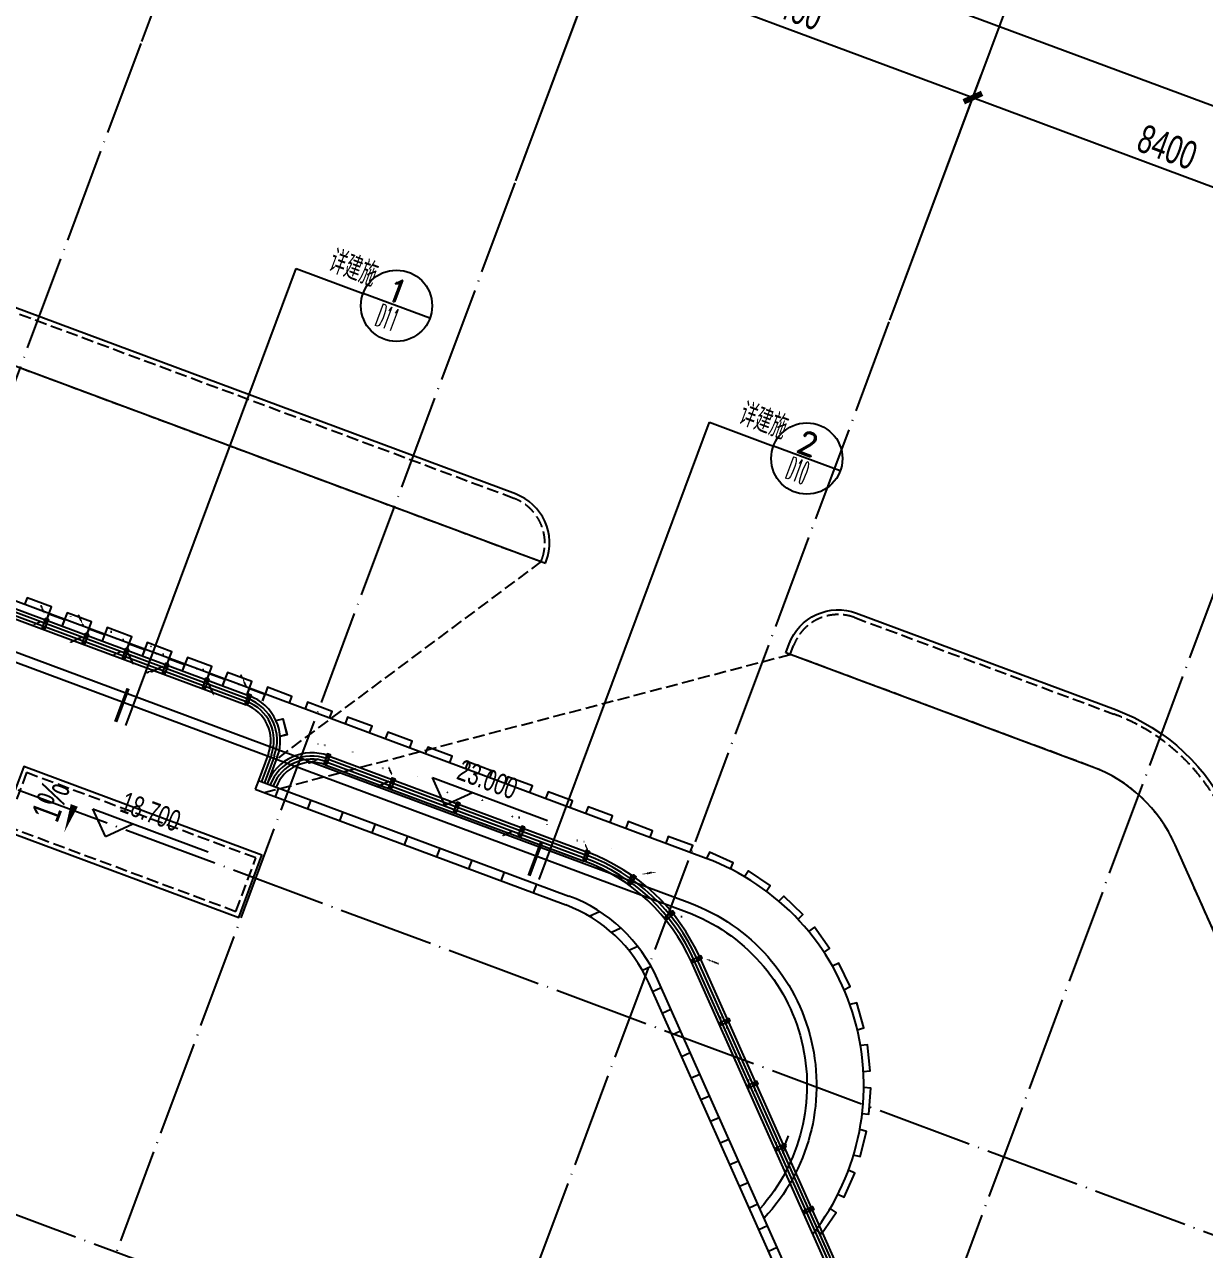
# Model space of a CAD drawing. Header units: millimetres. Extents: x 600121811 to 600690586, y 3472921280 to 3473279938.
# Drawn here: x 600557999 to 600582831, y 3473078158 to 3473103954 of the extents above; entities that cross this region are included whole.
import ezdxf
from ezdxf.enums import TextEntityAlignment as Align

# ---------------------------------------------------------------- set-up
doc = ezdxf.new("R2010")
doc.units = ezdxf.units.MM
doc.header["$LTSCALE"] = 1000
for name, pattern in [('AX-MALL-GIRD-200$0$DOTE', [2.42, 2, -0.2, 0.02, -0.2]), ('AX-MALL-WALL-GJ$0$CENTER', [2, 1.25, -0.25, 0.25, -0.25]), ('AX-MALL-WALL-GJ$0$DASH', [0.35, 0.25, -0.1]), ('AX-MALL-WALL-GJ$0$HIDDEN', [0.375, 0.25, -0.125]), ('AX-MALL-WALL-GJ$0$HIDDEN2', [4.7625, 3.175, -1.5875])]:
    doc.linetypes.add(name, pattern=pattern)
doc.layers.get('0').update_dxf_attribs({"linetype": 'CONTINUOUS'})
for name, color, linetype in [('AX-MALL-DIM-PGJ$0$A-Anno-Dims', 3, 'CONTINUOUS'), ('AX-MALL-DIM-PGJ$0$A-Anno-Note', 241, 'CONTINUOUS'), ('AX-MALL-DIM-PGJ$0$DIM_IDEN', 3, 'CONTINUOUS'), ('AX-MALL-GIRD-200$0$A-Grid', 222, 'AX-MALL-GIRD-200$0$DOTE'), ('AX-MALL-GIRD-200$0$A-Grid-Iden', 11, 'CONTINUOUS'), ('AX-MALL-GJ-200$0$A-Anno-Note', 241, 'CONTINUOUS'), ('AX-MALL-WALL-GJ$0$A-Anno-Levl', 201, 'CONTINUOUS'), ('AX-MALL-WALL-GJ$0$A-Anno-Note', 241, 'CONTINUOUS'), ('AX-MALL-WALL-GJ$0$A-Curt', 151, 'CONTINUOUS'), ('AX-MALL-WALL-GJ$0$A-Detl-Patt', 8, 'CONTINUOUS'), ('AX-MALL-WALL-GJ$0$A-Detl-Thin', 131, 'CONTINUOUS'), ('AX-MALL-WALL-GJ$0$A-SEE', 254, 'CONTINUOUS'), ('AX-MALL-WALL-GJ$0$A-Wall', 2, 'CONTINUOUS'), ('AX-MALL-WALL-GJ$0$A-Wall-Patt', 13, 'CONTINUOUS'), ('AX-MALL-WALL-GJ$0$AE-METL-01', 43, 'CONTINUOUS'), ('AX-MALL-WALL-GJ$0$AP', 3, 'CONTINUOUS'), ('AX-MALL-WALL-GJ$0$FIX', 2, 'CONTINUOUS'), ('AX-MALL-WALL-GJ$0$GASKET', 2, 'CONTINUOUS'), ('AX-MALL-WALL-GJ$0$TEXT', 2, 'CONTINUOUS')]:
    doc.layers.add(name, color=color, linetype=linetype)
doc.styles.add('AX-MALL-DIM-PGJ$0$_TCH_DIM', font='zy_en.shx', dxfattribs={"width": 0.7, "bigfont": 'zy_cn.shx'})
doc.styles.add('AX-MALL-DIM-PGJ$0$_TCH_LABEL', font='ROMAND.shx', dxfattribs={"width": 0.7, "height": 5, "bigfont": 'zy_cn.shx'})
doc.styles.add('AX-MALL-GIRD-200$0$_TCH_DIM_T3', font='zy_en.shx', dxfattribs={"width": 0.7, "bigfont": 'zy_cn.shx'})
doc.styles.add('AX-MALL-WALL-GJ$0$_TCH_DIM', font='zy_en.shx', dxfattribs={"width": 0.7, "bigfont": 'zy_cn.shx'})
doc.dimstyles.new('AX-MALL-GIRD-200$0$_TCH_ARCH&&200', dxfattribs={"dimtxt": 595, "dimasz": 300, "dimexe": 500, "dimexo": 500, "dimgap": 152.5, "dimtad": 1, "dimdec": 0, "dimzin": 0, "dimdsep": 46, "dimtxsty": 'AX-MALL-GIRD-200$0$_TCH_DIM_T3', "dimblk": 'AX-MALL-GIRD-200$0$_ArchTick', "dimcen": 0.09, "dimclrt": 7, "dimazin": 2, "dimtfac": 1, "dimtdec": 0, "dimtix": 1, "dimtmove": 2, "dimatfit": 3, "dimfxl": 500, "dimtolj": 1, "dimtzin": 0, "dimarcsym": 0})
pattern_1 = [(45, (0, 359), (-353.55353, 353.55353), [])]

# ---------------------------------------------------------------- blocks, each defined once
blk = doc.blocks.new('AX-MALL-GIRD-200$0$_ArchTick')
at = {"color": 0, "linetype": 'ByBlock', "const_width": 0.4}
blk.add_lwpolyline([(-0.5, -0.5), (0.5, 0.5)], dxfattribs=at)
blk = doc.blocks.new('*D117')
at = {"layer": 'AX-MALL-GIRD-200$0$A-Grid-Iden', "color": 0, "lineweight": -2, "transparency": 16777216}
for p, q in [((600267990, 3473213085), (600270294, 3473219270)), ((600270119, 3473218801), (600595289, 3473097666)), ((600593160, 3473091950), (600595464, 3473098134))]:
    blk.add_line(p, q, dxfattribs=at)
at = {"layer": 'AX-MALL-GIRD-200$0$A-Grid-Iden', "color": 0, "lineweight": -2, "transparency": 16777216, "xscale": 300, "yscale": 300, "zscale": 300}
for p, rotation in [((600270119, 3473218801), 159.568161308997), ((600595289, 3473097666), 339.568161308997)]:
    blk.add_blockref('AX-MALL-GIRD-200$0$_ArchTick', p, dxfattribs=dict(at, rotation=rotation))
at = {"layer": 'AX-MALL-GIRD-200$0$A-Grid-Iden', "color": 7, "transparency": 16777216, "insert": (600432861, 3473158655), "char_height": 595, "attachment_point": 5, "rotation": 339.5682, "style": 'AX-MALL-GIRD-200$0$_TCH_DIM_T3'}
blk.add_mtext('\\A1;347000', dxfattribs=at)
blk = doc.blocks.new('*D156')
at = {"layer": 'AX-MALL-GIRD-200$0$A-Grid-Iden', "color": 0, "lineweight": -2, "transparency": 16777216}
for p, q in [((600560643, 3473104063), (600562388, 3473108749)), ((600562213, 3473108280), (600570085, 3473105348)), ((600568514, 3473101131), (600570260, 3473105816))]:
    blk.add_line(p, q, dxfattribs=at)
at = {"layer": 'AX-MALL-GIRD-200$0$A-Grid-Iden', "color": 0, "lineweight": -2, "transparency": 16777216, "xscale": 300, "yscale": 300, "zscale": 300}
for p, rotation in [((600562213, 3473108280), 159.5681613075824), ((600570085, 3473105348), 339.5681613075824)]:
    blk.add_blockref('AX-MALL-GIRD-200$0$_ArchTick', p, dxfattribs=dict(at, rotation=rotation))
at = {"layer": 'AX-MALL-GIRD-200$0$A-Grid-Iden', "color": 7, "transparency": 16777216, "insert": (600566306, 3473107236), "char_height": 595, "attachment_point": 5, "rotation": 339.5682, "style": 'AX-MALL-GIRD-200$0$_TCH_DIM_T3'}
blk.add_mtext('\\A1;8400', dxfattribs=at)
blk = doc.blocks.new('*D157')
at = {"layer": 'AX-MALL-GIRD-200$0$A-Grid-Iden', "color": 0, "lineweight": -2, "transparency": 16777216}
for p, q in [((600568514, 3473101131), (600570260, 3473105816)), ((600570085, 3473105348), (600577957, 3473102415)), ((600576386, 3473098198), (600578131, 3473102884))]:
    blk.add_line(p, q, dxfattribs=at)
at = {"layer": 'AX-MALL-GIRD-200$0$A-Grid-Iden', "color": 0, "lineweight": -2, "transparency": 16777216, "xscale": 300, "yscale": 300, "zscale": 300}
for p, rotation in [((600570085, 3473105348), 159.5681613100625), ((600577957, 3473102415), 339.5681613100625)]:
    blk.add_blockref('AX-MALL-GIRD-200$0$_ArchTick', p, dxfattribs=dict(at, rotation=rotation))
at = {"layer": 'AX-MALL-GIRD-200$0$A-Grid-Iden', "color": 7, "transparency": 16777216, "insert": (600574178, 3473104303), "char_height": 595, "attachment_point": 5, "rotation": 339.5682, "style": 'AX-MALL-GIRD-200$0$_TCH_DIM_T3'}
blk.add_mtext('\\A1;8400', dxfattribs=at)
blk = doc.blocks.new('*D158')
at = {"layer": 'AX-MALL-GIRD-200$0$A-Grid-Iden', "color": 0, "lineweight": -2, "transparency": 16777216}
for p, q in [((600576386, 3473098198), (600578131, 3473102884)), ((600577957, 3473102415), (600585828, 3473099483)), ((600584257, 3473095266), (600586003, 3473099952))]:
    blk.add_line(p, q, dxfattribs=at)
at = {"layer": 'AX-MALL-GIRD-200$0$A-Grid-Iden', "color": 0, "lineweight": -2, "transparency": 16777216, "xscale": 300, "yscale": 300, "zscale": 300}
for p, rotation in [((600577957, 3473102415), 159.5681613094948), ((600585828, 3473099483), 339.5681613094948)]:
    blk.add_blockref('AX-MALL-GIRD-200$0$_ArchTick', p, dxfattribs=dict(at, rotation=rotation))
at = {"layer": 'AX-MALL-GIRD-200$0$A-Grid-Iden', "color": 7, "transparency": 16777216, "insert": (600582049, 3473101371), "char_height": 595, "attachment_point": 5, "rotation": 339.5682, "style": 'AX-MALL-GIRD-200$0$_TCH_DIM_T3'}
blk.add_mtext('\\A1;8400', dxfattribs=at)
blk = doc.blocks.new('AX-MALL-WALL-GJ$0$fregergcbvvvvvv')
at = {"layer": 'AX-MALL-WALL-GJ$0$AE-METL-01'}
for points in [[(0, -150), (0, 0), (350, 0), (350, -150)], [(3, -150), (3, -3), (347, -3), (347, -150)]]:
    blk.add_lwpolyline(points, dxfattribs=at)
blk = doc.blocks.new('AX-MALL-WALL-GJ$0$fgegrhrthr')
at = {"layer": 'AX-MALL-WALL-GJ$0$A-Wall-Patt'}
h = blk.add_hatch(dxfattribs=at)
h.set_pattern_fill('普通砖', color=256, scale=200, style=0)
h.set_pattern_definition(pattern_1)
h.paths.add_polyline_path([(420857, 133661), (421157, 133661), (421157, 133861), (420857, 133861)])
h = blk.add_hatch(dxfattribs=at)
h.set_pattern_fill('普通砖', color=256, scale=200, style=0)
h.set_pattern_definition(pattern_1)
h.paths.add_polyline_path([(421157, 133861), (421157, 133661), (427832, 133661), (427832, 133861)])
h = blk.add_hatch(dxfattribs=at)
h.set_pattern_fill('普通砖', color=256, scale=200, style=0)
h.set_pattern_definition(pattern_1)
h.paths.add_polyline_path([(430044, 132733), (430186, 132873, 0.201291), (427832, 133861), (427832, 133661, -0.201291)])
h = blk.add_hatch(dxfattribs=at)
h.set_pattern_fill('普通砖', color=256, scale=200, style=0)
h.set_pattern_definition(pattern_1)
h.paths.add_polyline_path([(447589, 114864), (447732, 115004), (430186, 132873), (430044, 132733)])
at = {"layer": 'AX-MALL-WALL-GJ$0$A-Curt'}
for p, q in [((358377, 135461), (420057, 135462)), ((358377, 135394), (420057, 135395)), ((358377, 135328), (420057, 135328)), ((358377, 135261), (420057, 135262)), ((422057, 134861), (427874, 134861)), ((422057, 134795), (427874, 134795)), ((422057, 134728), (427874, 134728)), ((422057, 134661), (427874, 134661)), ((420857, 134462), (420857, 133861)), ((420924, 134462), (420924, 133861)), ((420991, 134462), (420991, 133861)), ((421057, 134462), (421057, 133861)), ((448331, 115535), (430728, 133464)), ((448379, 115582), (430775, 133510)), ((448426, 115629), (430823, 133557)), ((448474, 115675), (430870, 133604))]:
    blk.add_line(p, q, dxfattribs=at)
for centre, radius, start, end in [((420057, 134462), 1000, 360, 90.0005), ((420057, 134462), 933, 360, 90.0005), ((420057, 134462), 867, 360, 90.0005), ((420057, 134462), 800, 360, 90.0005), ((422057, 133861), 1000, 90, 180), ((422057, 133861), 933, 90, 180), ((422057, 133861), 867, 90, 180), ((422057, 133861), 800, 90, 180), ((427874, 130661), 4200, 44.4758, 90), ((427874, 130661), 4133, 44.4758, 90), ((427874, 130661), 4067, 44.4758, 90), ((427874, 130661), 4000, 44.4758, 90)]:
    blk.add_arc(centre, radius, start, end, dxfattribs=at)
at = {"layer": 'AX-MALL-WALL-GJ$0$A-SEE'}
blk.add_line((430259, 135611), (358377, 135619), dxfattribs=at)
for points in [[(415502, 135614), (415502, 135764), (414952, 135764), (414952, 135614)], [(416402, 135614), (416402, 135764), (415852, 135764), (415852, 135614)], [(417302, 135614), (417302, 135764), (416752, 135764), (416752, 135614)], [(418202, 135614), (418202, 135764), (417652, 135764), (417652, 135614)], [(419102, 135614), (419102, 135764), (418552, 135764), (418552, 135614)], [(420002, 135614), (420002, 135764), (419452, 135764), (419452, 135614)], [(420902, 135614), (420902, 135764), (420352, 135764), (420352, 135614)], [(421802, 135614), (421802, 135764), (421252, 135764), (421252, 135614)], [(422702, 135614), (422702, 135764), (422152, 135764), (422152, 135614)], [(423602, 135614), (423602, 135764), (423052, 135764), (423052, 135614)], [(424502, 135614), (424502, 135764), (423952, 135764), (423952, 135614)], [(425402, 135614), (425402, 135764), (424852, 135764), (424852, 135614)], [(426302, 135614), (426302, 135764), (425752, 135764), (425752, 135614)], [(427202, 135614), (427202, 135764), (426652, 135764), (426652, 135614)], [(427202, 135614), (427202, 135764), (426652, 135764), (426652, 135614)], [(428102, 135614), (428102, 135764), (427552, 135764), (427552, 135614)], [(428102, 135614), (428102, 135764), (427552, 135764), (427552, 135614)], [(429002, 135614), (429002, 135764), (428452, 135764), (428452, 135614)], [(429002, 135614), (429002, 135764), (428452, 135764), (428452, 135614)], [(429902, 135614), (429902, 135764), (429352, 135764), (429352, 135614)], [(429902, 135614), (429902, 135764), (429352, 135764), (429352, 135614)], [(430818, 135574), (430828, 135724), (430279, 135760), (430269, 135610)], [(430818, 135574), (430828, 135724), (430279, 135760), (430269, 135610)], [(431689, 135400), (431724, 135546), (431190, 135677), (431154, 135531)], [(431689, 135400), (431724, 135546), (431190, 135677), (431154, 135531)], [(432516, 135078), (432576, 135215), (432073, 135437), (432012, 135299)], [(432516, 135078), (432576, 135215), (432073, 135437), (432012, 135299)], [(433275, 134617), (433358, 134741), (432901, 135047), (432817, 134922)], [(433275, 134617), (433358, 134741), (432901, 135047), (432817, 134922)], [(433942, 134031), (434045, 134139), (433648, 134519), (433544, 134411)], [(433942, 134031), (434045, 134139), (433648, 134519), (433544, 134411)], [(434497, 133338), (434618, 133426), (434293, 133870), (434171, 133781)], [(434497, 133338), (434618, 133426), (434293, 133870), (434171, 133781)], [(434923, 132559), (435058, 132625), (434814, 133119), (434680, 133052)], [(434923, 132559), (435058, 132625), (434814, 133119), (434680, 133052)], [(435208, 131718), (435352, 131760), (435198, 132288), (435054, 132246)], [(435208, 131718), (435352, 131760), (435198, 132288), (435054, 132246)], [(435342, 130840), (435491, 130857), (435431, 131403), (435282, 131387)], [(435342, 130840), (435491, 130857), (435431, 131403), (435282, 131387)], [(435322, 129953), (435472, 129943), (435508, 130492), (435358, 130501)], [(435322, 129953), (435472, 129943), (435508, 130492), (435358, 130501)], [(435148, 129082), (435294, 129046), (435425, 129581), (435279, 129616)], [(435148, 129082), (435294, 129046), (435425, 129581), (435279, 129616)]]:
    blk.add_lwpolyline(points, dxfattribs=at)
blk.add_arc((430259, 130511), 5100, 342.583, 90, dxfattribs=at)
at = {"layer": 'AX-MALL-WALL-GJ$0$A-Wall'}
for p, q in [((420857, 133861), (421157, 133861)), ((420857, 133861), (420857, 133661)), ((420857, 133661), (421157, 133661)), ((421157, 133861), (427832, 133861)), ((421157, 133661), (427832, 133661)), ((447732, 115004), (430186, 132873)), ((447589, 114864), (430044, 132733))]:
    blk.add_line(p, q, dxfattribs=at)
for radius in [3300, 3100]:
    blk.add_arc((427832, 130561), radius, 44.4758, 90, dxfattribs=at)
at = {"layer": 'AX-MALL-WALL-GJ$0$AE-METL-01'}
for p, rotation in [((415502, 135611), 359.9999999994209), ((416402, 135611), 359.9999999994209), ((417302, 135611), 359.9999999994209), ((418202, 135611), 359.9999999994209), ((419102, 135611), 359.9999999994209), ((420002, 135611), 359.9999999994209), ((420885, 135258), 305.3651369412117)]:
    blk.add_blockref('AX-MALL-WALL-GJ$0$fregergcbvvvvvv', p, dxfattribs=dict(at, rotation=rotation))
blk = doc.blocks.new('AX-MALL-WALL-GJ$0$尺寸分格点')
at = {"ltscale": 10}
h = blk.add_hatch(color=1, dxfattribs=at)
h.dxf.hatch_style = 1
edge = h.paths.add_edge_path()
edge.add_line((0, -1.5), (0, 0))
edge.add_line((0, 0), (-1.5, 0))
edge.add_arc((0, 0), 1.5, 180, 270)
edge = h.paths.add_edge_path()
edge.add_line((0, 1.5), (0, 0))
edge.add_line((0, 0), (1.5, 0))
edge.add_arc((0, 0), 1.5, 0, 90)
for p, q in [((-2.5, 0), (2.5, 0)), ((0, -2.5), (0, 2.5))]:
    blk.add_line(p, q)
blk.add_circle((0, 0), 1.5)
blk = doc.blocks.new('AX-MALL-WALL-GJ$0$定位点')
blk.add_blockref('AX-MALL-WALL-GJ$0$尺寸分格点', (0, 0))
blk = doc.blocks.new('AX-MALL-WALL-GJ$0$A$C3802349C')
at = {"layer": 'AX-MALL-WALL-GJ$0$GASKET'}
h = blk.add_hatch(dxfattribs=at)
h.set_pattern_fill('ANSI35', color=1, scale=0.375013, angle=-180, style=0)
h.set_pattern_definition([(225, (-14292809.6352, -9063882.4726), (0.84192712131, -0.84192712131), []), (225, (-14292810.4771, -9063882.4726), (0.84192712131, -0.84192712131), [1.48833094185, -0.29766618837, 0, -0.29766618837])])
edge = h.paths.add_edge_path()
edge.add_line((-4, 8), (-2, 8))
edge.add_line((-2, 8), (0, 0))
edge.add_line((0, 0), (-1, 0))
edge.add_arc((-173, -63), 184, 20.1575, 22.8407)
at = {"layer": 'AX-MALL-WALL-GJ$0$GASKET', "elevation": 0}
blk.add_lwpolyline([(-4, 8), (-2, 8), (0, 0), (-1, 0, 0.011708)], format="xyb", close=True, dxfattribs=at)
blk = doc.blocks.new('AX-MALL-WALL-GJ$0$A$C431B1AE9')
at = {"layer": 'AX-MALL-WALL-GJ$0$GASKET'}
h = blk.add_hatch(dxfattribs=at)
h.set_pattern_fill('ANSI37', color=1, scale=0.35, style=0)
h.set_pattern_definition([(45, (-14292809.63515, -9063882.47255), (-0.392886205297, 0.392886205297), []), (135, (-14292809.63515, -9063882.47255), (-0.392886205297, -0.392886205297), [])])
h.paths.add_polyline_path([(3, 0), (0, 0), (-2, 8), (-1, 8), (0, 7), (0, 7), (1, 8), (1, 8), (2, 7), (2, 7), (3, 8), (3, 8), (4, 7), (4, 7), (5, 8), (5, 8), (6, 7), (6, 7), (7, 8), (7, 8), (8, 7), (8, 7), (9, 8), (9, 8), (10, 7), (10, 7), (11, 8), (12, 8), (10, 0), (7, 0), (7, -1), (8, -1), (8, -2), (7, -3), (3, -3), (2, -2), (2, -1), (3, -1)])
edge = h.paths.add_edge_path(flags=16)
edge.add_ellipse((5, 4), major_axis=(-3, 0), ratio=0.583333, start_angle=0, end_angle=360, ccw=False)
h.paths.add_polyline_path([(4, 0), (4, -2), (6, -2), (6, 0)], flags=16)
for points in [[(7, 0), (10, 0), (12, 8), (11, 8), (10, 7), (10, 7), (9, 8), (9, 8), (8, 7), (8, 7), (7, 8), (7, 8), (6, 7), (6, 7), (5, 8), (5, 8), (4, 7), (4, 7), (3, 8), (3, 8), (2, 7), (2, 7), (1, 8), (1, 8), (0, 7), (0, 7), (-1, 8), (-2, 8), (0, 0), (3, 0), (3, 0), (3, -1), (2, -1), (2, -2), (3, -3), (7, -3), (8, -2), (8, -1), (7, -1)], [(6, 0), (6, -2), (4, -2), (4, 0)]]:
    blk.add_lwpolyline(points, close=True, dxfattribs=at)
at = {"layer": 'AX-MALL-WALL-GJ$0$GASKET', "extrusion": (0, 0, -1)}
blk.add_ellipse((5, 4), major_axis=(-3, 0), ratio=0.583333, dxfattribs=at)
blk = doc.blocks.new('AX-MALL-WALL-GJ$0$A$C6D1904FE')
at = {"color": 6, "ltscale": 10}
for name in ['AX-MALL-WALL-GJ$0$A$C3802349C', 'AX-MALL-WALL-GJ$0$A$C431B1AE9']:
    blk.add_blockref(name, (-5, 3), dxfattribs=at)
blk = doc.blocks.new('*U58')
at = {"color": 8, "linetype": 'AX-MALL-WALL-GJ$0$HIDDEN'}
for p, q in [((0, 2), (40, 2)), ((39, -3), (39, 3)), ((0, -2), (40, -2))]:
    blk.add_line(p, q, dxfattribs=at)
at = {"color": 0, "linetype": 'ByBlock'}
blk.add_lwpolyline([(0, 6), (-2, 6, 0.227103), (-3, 6, 0.35235), (-3, -6, 0.227103), (-2, -6), (0, -6)], format="xyb", close=True, dxfattribs=at)
at = {"color": 8, "linetype": 'AX-MALL-WALL-GJ$0$HIDDEN2'}
blk.add_lwpolyline([(-5, 1), (-2, 1), (-2, -1), (-5, -1)], dxfattribs=at)
at = {"color": 8, "linetype": 'ByBlock'}
blk.add_lwpolyline([(0, -3), (39, -3), (40, -2), (40, 2), (39, 3), (0, 3)], dxfattribs=at)
at = {"layer": 'AX-MALL-WALL-GJ$0$TEXT', "color": 8, "linetype": 'AX-MALL-WALL-GJ$0$CENTER'}
blk.add_line((43, 0), (-8, 0), dxfattribs=at)
blk = doc.blocks.new('AX-MALL-WALL-GJ$0$A$C4A6E1F89')
at = {"layer": 'AX-MALL-WALL-GJ$0$AP'}
for points in [[(31, 14), (31, 10), (27, 10), (27, 9), (31, 9), (31, 1), (-31, 1), (-31, 9), (-27, 9), (-27, 10), (-31, 10), (-31, 14), (-30, 15, 0.287441), (-30, 16), (-31, 18), (-31, 22), (-32, 22), (-32, 0), (32, 0), (32, 22), (31, 22), (31, 18), (30, 16, 0.287441), (30, 15)], [(0, 16), (0, 16), (28, 16), (28, 10), (30, 10), (31, 14), (30, 15, -0.244941), (30, 16), (31, 18), (31, 22, 0.414214), (30, 22), (29, 22, 1), (29, 21), (29, 21, -0.414214), (30, 20), (30, 19, -0.414214), (29, 18), (24, 18, -0.414214), (23, 19), (23, 20, -0.414214), (24, 21, 1), (24, 22), (21, 22), (21, 18), (11, 18), (9, 22), (8, 22), (8, 20), (-8, 20), (-8, 22), (-9, 22), (-11, 18), (-21, 18), (-21, 22), (-24, 22, 1), (-24, 21, -0.414214), (-23, 20), (-23, 19, -0.414214), (-24, 18), (-29, 18, -0.414214), (-30, 19), (-30, 20, -0.414214), (-29, 21), (-29, 21, 1), (-29, 22), (-30, 22, 0.414214), (-31, 22), (-31, 18), (-30, 16, -0.244941), (-30, 15), (-31, 14), (-30, 10), (-28, 10), (-28, 16), (0, 16)]]:
    blk.add_lwpolyline(points, format="xyb", close=True, dxfattribs=at)
at = {"layer": 'AX-MALL-WALL-GJ$0$FIX', "extrusion": (-4.68995e-09, -3.87722e-09, -1), "xscale": -1, "zscale": -1, "rotation": 270}
blk.add_blockref('*U58', (0, 16, 0), dxfattribs=at)
at = {"layer": 'AX-MALL-WALL-GJ$0$GASKET'}
blk.add_blockref('AX-MALL-WALL-GJ$0$A$C6D1904FE', (-26, 19, 0), dxfattribs=at)
at = {"layer": 'AX-MALL-WALL-GJ$0$GASKET', "extrusion": (0, 0, -1), "zscale": -1, "rotation": 270}
blk.add_blockref('AX-MALL-WALL-GJ$0$定位点', (0, 30, 0), dxfattribs=at)
at = {"layer": 'AX-MALL-WALL-GJ$0$GASKET', "xscale": -1}
blk.add_blockref('AX-MALL-WALL-GJ$0$A$C6D1904FE', (26, 19, 0), dxfattribs=at)
blk = doc.blocks.new('AX-MALL-WALL-GJ$0$A$C201F0766')
at = {"layer": 'AX-MALL-WALL-GJ$0$GASKET'}
h = blk.add_hatch(dxfattribs=at)
h.set_pattern_fill('HONEY', color=1, scale=0.375013, angle=-180, style=0)
h.set_pattern_definition([(180, (-14292808.1242, -9063908.84357), (-0.89299856511, -0.515572838758), [0.59533237674, -1.19066475348]), (300, (-14292808.1242, -9063908.84357), (0.89299845842, -0.51557302355), [0.59533237674, -1.19066475348]), (240, (-14292808.1242, -9063908.84357), (-1.0669e-07, -1.031145862308), [-1.19066475348, 0.59533237674])])
edge = h.paths.add_edge_path()
edge.add_ellipse((0, 8), major_axis=(0, 5.91), ratio=0.782714, start_angle=0, end_angle=360)
h = blk.add_hatch(dxfattribs=at)
h.set_pattern_fill('ANSI35', color=1, scale=0.375013, angle=-180, style=0)
h.set_pattern_definition([(225, (-14292808.1242, -9063908.8436), (0.84192712131, -0.84192712131), []), (225, (-14292808.9661, -9063908.8436), (0.84192712131, -0.84192712131), [1.48833094185, -0.29766618837, 0, -0.29766618837])])
edge = h.paths.add_edge_path()
edge.add_line((5, 7), (5, 7))
edge.add_ellipse((0, 8), major_axis=(0, 5.91), ratio=0.782714, start_angle=97.8994, end_angle=262.1006, ccw=False)
edge.add_line((-5, 7), (-5, 7))
edge.add_line((-5, 7), (-5, -1))
edge.add_arc((0, -13), 12.6, 68.4661, 111.5339, ccw=False)
edge.add_line((5, -1), (5, 7))
blk = doc.blocks.new('AX-MALL-WALL-GJ$0$A$C398804AB')
at = {"color": 3}
blk.add_lwpolyline([(-8, 0, 0.414214), (-7, 0), (0, 0), (0, 0), (0, 0), (7, 0, 0.414214), (8, 0)], format="xyb", dxfattribs=at)
at = {"layer": 'AX-MALL-WALL-GJ$0$AP'}
blk.add_lwpolyline([(-8, 0), (-8, 37), (-24, 37), (-24, 33, -0.414214), (-24, 33), (-25, 33, -1), (-25, 34, 0.414214), (-25, 34), (-25, 36, 0.414214), (-25, 36), (-31, 36, 0.414214), (-31, 36), (-31, 34, 0.414214), (-31, 34, -1), (-31, 33), (-32, 33, -0.414214), (-32, 33), (-32, 182, -0.414214), (-32, 183), (32, 183, -0.414214), (32, 182), (32, 33, -0.414214), (32, 33), (31, 33, -1), (31, 34, 0.414214), (31, 34), (31, 36, 0.414214), (31, 36), (25, 36, 0.414214), (25, 36), (25, 34, 0.414214), (25, 34, -1), (25, 33), (24, 33, -0.414214), (24, 33), (24, 37), (8, 37), (8, 0)], format="xyb", dxfattribs=at)
for points in [[(30, 41), (-30, 41), (-30, 64), (-28, 65), (-28, 85), (-30, 86), (-30, 93), (-28, 94), (-28, 114), (-30, 115), (-30, 180), (30, 180), (30, 115), (28, 114), (28, 94), (30, 93), (30, 86), (28, 85), (28, 65), (30, 64)], [(-5, 3), (-5, 37), (5, 37), (5, 3)]]:
    blk.add_lwpolyline(points, close=True, dxfattribs=at)
blk = doc.blocks.new('AX-MALL-WALL-GJ$0$A$C031A570D')
at = {"layer": 'AX-MALL-WALL-GJ$0$GASKET'}
h = blk.add_hatch(dxfattribs=at)
h.set_pattern_fill('ANSI37', color=1, scale=0.35, style=0)
h.set_pattern_definition([(45, (-28686473.8823, -17866958.96207), (-0.392886205297, 0.392886205297), []), (135, (-28686473.8823, -17866958.96207), (-0.392886205297, -0.392886205297), [])])
edge = h.paths.add_edge_path(flags=16)
edge.add_line((0, -3), (-1, -3))
edge.add_arc((-1, -2), 0.2, 180, 270, ccw=False)
edge.add_line((-1, -2), (-1, -1))
edge.add_arc((-1, -1), 0.2, 90, 180, ccw=False)
edge.add_line((-1, -1), (0, -1))
edge.add_arc((0, -1), 0.2, 0, 90, ccw=False)
edge.add_line((1, -1), (1, -2))
edge.add_arc((0, -2), 0.2, 270, 360, ccw=False)
edge = h.paths.add_edge_path(flags=16)
edge.add_line((3, -7), (3, -5))
edge.add_arc((3, -6), 0.514, 14.4729, 73.432)
edge.add_arc((0, -16), 11.6, 75.7697, 104.7475)
edge.add_arc((-3, -6), 0.433, 99.6576, 168.1638)
edge.add_line((-3, -5), (-3, -7))
edge.add_arc((-3, -7), 0.5, 180, 252.653)
edge.add_arc((0, 2), 9.72, 252.6533, 287.3467)
edge.add_arc((3, -7), 0.5, 287.347, 360)
edge = h.paths.add_edge_path()
edge.add_line((4, -10), (5, -10))
edge.add_arc((5, -10), 0.2, 270, 383.1986)
edge.add_line((5, -10), (4, -3))
edge.add_arc((4, -3), 0.2, 15.4713, 90)
edge.add_line((4, -3), (2, -3))
edge.add_arc((2, -2), 0.2, 180, 270, ccw=False)
edge.add_line((1, -2), (1, -2))
edge.add_arc((2, -2), 0.2, 90, 180, ccw=False)
edge.add_line((2, -1), (2, -1))
edge.add_arc((2, -1), 0.2, 270, 360)
edge.add_line((2, -1), (2, 0))
edge.add_arc((2, 0), 0.2, 360, 450)
edge.add_line((2, 0), (-2, 0))
edge.add_arc((-2, 0), 0.2, 90, 180)
edge.add_line((-3, 0), (-3, -1))
edge.add_arc((-2, -1), 0.2, 180, 270)
edge.add_line((-2, -1), (-2, -1))
edge.add_arc((-2, -2), 0.2, 0, 90, ccw=False)
edge.add_line((-1, -2), (-1, -2))
edge.add_arc((-2, -2), 0.2, -90, 0, ccw=False)
edge.add_line((-2, -3), (-5, -3))
edge.add_arc((-5, -2), 0.5, 180, 270, ccw=False)
edge.add_line((-5, -2), (-5, -1))
edge.add_line((-5, -1), (-6, -1))
edge.add_arc((-6, -2), 0.7, 90, 180)
edge.add_line((-6, -2), (-6, -3))
edge.add_arc((-22, -3), 15.3, -26.5634, 0.9702, ccw=False)
edge.add_arc((-8, -10), 0.4, 154.8453, 325.7815)
edge.add_arc((-18, -3), 13.1, 328.1404, 352.6787)
edge.add_arc((-5, -5), 0.2, 90, 160.1791, ccw=False)
edge.add_line((-5, -5), (-4, -5))
edge.add_arc((-4, -5), 0.2, -24.4013, 90, ccw=False)
edge.add_line((-4, -5), (-6, -10))
edge.add_line((-6, -10), (-4, -10))
edge.add_line((-4, -10), (-4, -10))
edge.add_line((-4, -10), (-4, -10))
edge.add_line((-4, -10), (-3, -9))
edge.add_arc((-3, -10), 0.25, 90, 131.3934, ccw=False)
edge.add_line((-3, -9), (-3, -9))
edge.add_arc((-3, -9), 0.1, 0, 90, ccw=False)
edge.add_line((-3, -9), (-3, -10))
edge.add_line((-3, -10), (-3, -10))
edge.add_line((-3, -10), (-3, -10))
edge.add_line((-3, -10), (-3, -10))
edge.add_line((-3, -10), (-3, -10))
edge.add_line((-3, -10), (-3, -10))
edge.add_line((-3, -10), (-3, -10))
edge.add_line((-3, -10), (-2, -10))
edge.add_line((-2, -10), (-2, -10))
edge.add_line((-2, -10), (-2, -10))
edge.add_line((-2, -10), (-2, -9))
edge.add_arc((-1, -10), 0.25, 90, 131.3934, ccw=False)
edge.add_line((-1, -9), (-1, -9))
edge.add_arc((-1, -9), 0.1, 0, 90, ccw=False)
edge.add_line((-1, -9), (-1, -10))
edge.add_line((-1, -10), (-1, -10))
edge.add_line((-1, -10), (-1, -10))
edge.add_line((-1, -10), (-1, -10))
edge.add_line((-1, -10), (-1, -10))
edge.add_line((-1, -10), (-1, -10))
edge.add_line((-1, -10), (-1, -10))
edge.add_line((-1, -10), (-1, -10))
edge.add_line((-1, -10), (-1, -10))
edge.add_line((-1, -10), (-1, -10))
edge.add_line((-1, -10), (0, -9))
edge.add_arc((0, -10), 0.25, 90, 131.3934, ccw=False)
edge.add_line((0, -9), (0, -9))
edge.add_arc((0, -9), 0.1, 0, 90, ccw=False)
edge.add_line((0, -9), (0, -10))
edge.add_line((0, -10), (0, -10))
edge.add_line((0, -10), (0, -10))
edge.add_line((0, -10), (0, -10))
edge.add_line((0, -10), (0, -10))
edge.add_line((0, -10), (0, -10))
edge.add_line((0, -10), (0, -10))
edge.add_line((0, -10), (1, -10))
edge.add_line((1, -10), (1, -10))
edge.add_line((1, -10), (1, -10))
edge.add_line((1, -10), (1, -9))
edge.add_arc((2, -10), 0.25, 90, 131.3934, ccw=False)
edge.add_line((2, -9), (2, -9))
edge.add_arc((2, -9), 0.1, 0, 90, ccw=False)
edge.add_line((2, -9), (2, -10))
edge.add_line((2, -10), (2, -10))
edge.add_line((2, -10), (2, -10))
edge.add_line((2, -10), (2, -10))
edge.add_line((2, -10), (2, -10))
edge.add_line((2, -10), (2, -10))
edge.add_line((2, -10), (2, -10))
edge.add_line((2, -10), (2, -10))
edge.add_line((2, -10), (2, -10))
edge.add_line((2, -10), (3, -10))
edge.add_line((3, -10), (3, -9))
edge.add_arc((3, -10), 0.25, 90, 131.3934, ccw=False)
edge.add_line((3, -9), (4, -9))
edge.add_arc((4, -9), 0.1, 0, 90, ccw=False)
edge.add_line((4, -9), (4, -10))
edge.add_line((4, -10), (4, -10))
edge.add_line((4, -10), (4, -10))
edge.add_line((4, -10), (4, -10))
edge.add_line((4, -10), (3, -10))
edge.add_line((3, -10), (4, -10))
edge.add_line((4, -10), (4, -10))
edge.add_line((4, -10), (4, -10))
for points in [[(4, -10), (5, -10, 0.538437), (5, -10), (4, -3, 0.337162), (4, -3), (2, -3, -0.414214), (1, -2), (1, -2, -0.414214), (2, -1), (2, -1, 0.414214), (2, -1), (2, 0, 0.414214), (2, 0), (-2, 0, 0.414214), (-3, 0), (-3, -1, 0.414214), (-2, -1), (-2, -1, -0.414214), (-1, -2), (-1, -2, -0.414214), (-2, -3), (-5, -3, -0.414214), (-5, -2), (-5, -1), (-6, -1, 0.414214), (-6, -2), (-6, -3, -0.12072), (-8, -10, 0.923874), (-7, -10, 0.10748), (-5, -5, -0.316158), (-5, -5), (-4, -5, -0.545225), (-4, -5), (-6, -10), (-4, -10), (-4, -10), (-4, -10), (-3, -9, -0.182603), (-3, -9), (-3, -9, -0.414214), (-3, -9), (-3, -10), (-3, -10), (-3, -10), (-3, -10), (-3, -10), (-3, -10), (-3, -10), (-2, -10), (-2, -10), (-2, -10), (-2, -9, -0.182603), (-1, -9), (-1, -9, -0.414214), (-1, -9), (-1, -10), (-1, -10), (-1, -10), (-1, -10), (-1, -10), (-1, -10), (-1, -10), (-1, -10), (-1, -10), (-1, -10), (0, -9, -0.182603), (0, -9), (0, -9, -0.414214), (0, -9), (0, -10), (0, -10), (0, -10), (0, -10), (0, -10), (0, -10), (0, -10), (1, -10), (1, -10), (1, -10), (1, -9, -0.182603), (2, -9), (2, -9, -0.414214), (2, -9), (2, -10), (2, -10), (2, -10), (2, -10), (2, -10), (2, -10), (2, -10), (2, -10), (2, -10), (3, -10), (3, -9, -0.182603), (3, -9), (4, -9, -0.414214), (4, -9), (4, -10), (4, -10), (4, -10), (4, -10), (3, -10), (4, -10), (4, -10)], [(3, -7), (3, -5, 0.263087), (3, -5, 0.127118), (-3, -5, 0.308148), (-3, -5, -0.000004), (-3, -5), (-3, -7, 0.328073), (-3, -7, 0.152546), (3, -7, 0.328073)], [(0, -3), (-1, -3, -0.414214), (-1, -2), (-1, -1, -0.414214), (-1, -1), (0, -1, -0.414214), (1, -1), (1, -2, -0.414214)]]:
    blk.add_lwpolyline(points, format="xyb", close=True, dxfattribs=at)
blk = doc.blocks.new('AX-MALL-WALL-GJ$0$A$C4C804FB4')
at = {"layer": 'AX-MALL-WALL-GJ$0$GASKET', "color": 1}
for p, q in [((-8, 1, 0), (-13, 14, 0)), ((-13, 1, 0), (-8, 14, 0))]:
    blk.add_line(p, q, dxfattribs=at)
at = {"layer": 'AX-MALL-WALL-GJ$0$GASKET', "elevation": 0}
blk.add_lwpolyline([(-13, 1), (-13, 14), (-8, 14), (-8, 1)], close=True, dxfattribs=at)
at = {"color": 2, "ltscale": 10}
blk.add_blockref('AX-MALL-WALL-GJ$0$A$C4A6E1F89', (0, -30, 0), dxfattribs=at)
at = {"color": 6, "ltscale": 10}
for name, p in [('AX-MALL-WALL-GJ$0$A$C031A570D', (-28, 25, 0)), ('AX-MALL-WALL-GJ$0$A$C398804AB', (0, -10, 0))]:
    blk.add_blockref(name, p, dxfattribs=at)
at = {"color": 6, "ltscale": 10, "xscale": -1}
blk.add_blockref('AX-MALL-WALL-GJ$0$A$C031A570D', (28, 25, 0), dxfattribs=at)
at = {"layer": 'AX-MALL-WALL-GJ$0$GASKET', "yscale": 0.513574065589584, "zscale": 0.513574065589584}
for p, xscale in [((-10, 1, 0), 0.513574065589584), ((10, 1, 0), -0.513574065589584)]:
    blk.add_blockref('AX-MALL-WALL-GJ$0$A$C201F0766', p, dxfattribs=dict(at, xscale=xscale))
blk = doc.blocks.new('AX-MALL-WALL-GJ$0$A$C56C775D7')
at = {"layer": 'AX-MALL-WALL-GJ$0$GASKET'}
h = blk.add_hatch(dxfattribs=at)
h.set_pattern_fill('ANSI37', color=1, scale=0.35, style=0)
h.set_pattern_definition([(45, (-14292825.899, -9063895.26327), (-0.392886205297, 0.392886205297), []), (135, (-14292825.899, -9063895.26327), (-0.392886205297, -0.392886205297), [])])
edge = h.paths.add_edge_path(flags=16)
edge.add_line((0, -3), (-1, -3))
edge.add_arc((-1, -2), 0.2, 180, 270, ccw=False)
edge.add_line((-1, -2), (-1, -1))
edge.add_arc((-1, -1), 0.2, 90, 180, ccw=False)
edge.add_line((-1, -1), (0, -1))
edge.add_arc((0, -1), 0.2, 0, 90, ccw=False)
edge.add_line((1, -1), (1, -2))
edge.add_arc((0, -2), 0.2, 270, 360, ccw=False)
edge = h.paths.add_edge_path(flags=16)
edge.add_line((3, -5), (3, -4))
edge.add_arc((3, -4), 0.306, 4.7134, 98.663)
edge.add_arc((0, -13), 9.72, 72.6533, 107.3467)
edge.add_arc((-3, -4), 0.306, 81.337, 175.2878)
edge.add_line((-3, -4), (-3, -5))
edge.add_arc((-3, -5), 0.5, 180, 252.653)
edge.add_arc((0, 4), 9.72, 252.6533, 287.3467)
edge.add_arc((3, -5), 0.5, 287.347, 360)
edge = h.paths.add_edge_path()
edge.add_line((4, -8), (5, -8))
edge.add_arc((5, -7), 0.2, 270, 383.1986)
edge.add_line((5, -7), (4, -3))
edge.add_arc((4, -3), 0.2, 15.4713, 90)
edge.add_line((4, -3), (2, -3))
edge.add_arc((2, -2), 0.2, 180, 270, ccw=False)
edge.add_line((1, -2), (1, -2))
edge.add_arc((2, -2), 0.2, 90, 180, ccw=False)
edge.add_line((2, -1), (2, -1))
edge.add_arc((2, -1), 0.2, 270, 360)
edge.add_line((2, -1), (2, 0))
edge.add_arc((2, 0), 0.2, 0, 90)
edge.add_line((2, 0), (-2, 0))
edge.add_arc((-2, 0), 0.2, 90, 180)
edge.add_line((-3, 0), (-3, -1))
edge.add_arc((-2, -1), 0.2, 180, 270)
edge.add_line((-2, -1), (-2, -1))
edge.add_arc((-2, -2), 0.2, 0, 90, ccw=False)
edge.add_line((-1, -2), (-1, -2))
edge.add_arc((-2, -2), 0.2, 270, 360, ccw=False)
edge.add_line((-2, -3), (-5, -3))
edge.add_arc((-5, -2), 0.5, 180, 270, ccw=False)
edge.add_line((-5, -2), (-5, -1))
edge.add_line((-5, -1), (-6, -1))
edge.add_arc((-6, -2), 0.7, 90, 180)
edge.add_line((-6, -2), (-6, -3))
edge.add_arc((-13, -3), 6.93, -39.9114, 1.1232, ccw=False)
edge.add_arc((-8, -7), 0.4, 154.8453, 325.7815)
edge.add_arc((-11, -3), 5.99, 311.7834, 348.21)
edge.add_arc((-5, -4), 0.2, 90, 160.1791, ccw=False)
edge.add_line((-5, -4), (-4, -4))
edge.add_arc((-4, -4), 0.2, -24.4013, 90, ccw=False)
edge.add_line((-4, -4), (-6, -8))
edge.add_line((-6, -8), (-4, -8))
edge.add_line((-4, -8), (-4, -8))
edge.add_line((-4, -8), (-4, -7))
edge.add_line((-4, -7), (-3, -7))
edge.add_arc((-3, -7), 0.25, 90, 131.3934, ccw=False)
edge.add_line((-3, -7), (-3, -7))
edge.add_arc((-3, -7), 0.1, 0, 90, ccw=False)
edge.add_line((-3, -7), (-3, -7))
edge.add_line((-3, -7), (-3, -7))
edge.add_line((-3, -7), (-3, -7))
edge.add_line((-3, -7), (-3, -7))
edge.add_line((-3, -7), (-3, -7))
edge.add_line((-3, -7), (-3, -8))
edge.add_line((-3, -8), (-3, -8))
edge.add_line((-3, -8), (-2, -8))
edge.add_line((-2, -8), (-2, -8))
edge.add_line((-2, -8), (-2, -7))
edge.add_line((-2, -7), (-2, -7))
edge.add_arc((-1, -7), 0.25, 90, 131.3934, ccw=False)
edge.add_line((-1, -7), (-1, -7))
edge.add_arc((-1, -7), 0.1, 0, 90, ccw=False)
edge.add_line((-1, -7), (-1, -7))
edge.add_line((-1, -7), (-1, -7))
edge.add_line((-1, -7), (-1, -7))
edge.add_line((-1, -7), (-1, -7))
edge.add_line((-1, -7), (-1, -7))
edge.add_line((-1, -7), (-1, -8))
edge.add_line((-1, -8), (-1, -8))
edge.add_line((-1, -8), (-1, -8))
edge.add_line((-1, -8), (-1, -8))
edge.add_line((-1, -8), (-1, -7))
edge.add_line((-1, -7), (0, -7))
edge.add_arc((0, -7), 0.25, 90, 131.3934, ccw=False)
edge.add_line((0, -7), (0, -7))
edge.add_arc((0, -7), 0.1, 0, 90, ccw=False)
edge.add_line((0, -7), (0, -7))
edge.add_line((0, -7), (0, -7))
edge.add_line((0, -7), (0, -7))
edge.add_line((0, -7), (0, -7))
edge.add_line((0, -7), (0, -7))
edge.add_line((0, -7), (0, -8))
edge.add_line((0, -8), (0, -8))
edge.add_line((0, -8), (1, -8))
edge.add_line((1, -8), (1, -8))
edge.add_line((1, -8), (1, -7))
edge.add_line((1, -7), (1, -7))
edge.add_arc((2, -7), 0.25, 90, 131.3934, ccw=False)
edge.add_line((2, -7), (2, -7))
edge.add_arc((2, -7), 0.1, 0, 90, ccw=False)
edge.add_line((2, -7), (2, -7))
edge.add_line((2, -7), (2, -7))
edge.add_line((2, -7), (2, -7))
edge.add_line((2, -7), (2, -7))
edge.add_line((2, -7), (2, -7))
edge.add_line((2, -7), (2, -8))
edge.add_line((2, -8), (2, -8))
edge.add_line((2, -8), (2, -8))
edge.add_line((2, -8), (2, -8))
edge.add_line((2, -8), (3, -7))
edge.add_line((3, -7), (3, -7))
edge.add_arc((3, -7), 0.25, 90, 131.3934, ccw=False)
edge.add_line((3, -7), (4, -7))
edge.add_arc((4, -7), 0.1, 0, 90, ccw=False)
edge.add_line((4, -7), (4, -7))
edge.add_line((4, -7), (4, -7))
edge.add_line((4, -7), (4, -7))
edge.add_line((4, -7), (4, -7))
edge.add_line((4, -7), (3, -7))
edge.add_line((3, -7), (4, -8))
edge.add_line((4, -8), (4, -8))
edge.add_line((4, -8), (4, -8))
for points in [[(4, -8), (5, -8, 0.538437), (5, -7), (4, -3, 0.337162), (4, -3), (2, -3, -0.414214), (1, -2), (1, -2, -0.414214), (2, -1), (2, -1, 0.414214), (2, -1), (2, 0, 0.414214), (2, 0), (-2, 0, 0.414214), (-3, 0), (-3, -1, 0.414214), (-2, -1), (-2, -1, -0.414214), (-1, -2), (-1, -2, -0.414214), (-2, -3), (-5, -3, -0.414214), (-5, -2), (-5, -1), (-6, -1, 0.414214), (-6, -2), (-6, -3, -0.180985), (-8, -7, 0.923874), (-7, -7, 0.160293), (-5, -4, -0.316158), (-5, -4), (-4, -4, -0.545225), (-4, -4), (-6, -8), (-4, -8), (-4, -8), (-4, -7), (-3, -7, -0.182603), (-3, -7), (-3, -7, -0.414214), (-3, -7), (-3, -7), (-3, -7), (-3, -7), (-3, -7), (-3, -7), (-3, -8), (-3, -8), (-2, -8), (-2, -8), (-2, -7), (-2, -7, -0.182603), (-1, -7), (-1, -7, -0.414214), (-1, -7), (-1, -7), (-1, -7), (-1, -7), (-1, -7), (-1, -7), (-1, -8), (-1, -8), (-1, -8), (-1, -8), (-1, -7), (0, -7, -0.182603), (0, -7), (0, -7, -0.414214), (0, -7), (0, -7), (0, -7), (0, -7), (0, -7), (0, -7), (0, -8), (0, -8), (1, -8), (1, -8), (1, -7), (1, -7, -0.182603), (2, -7), (2, -7, -0.414214), (2, -7), (2, -7), (2, -7), (2, -7), (2, -7), (2, -7), (2, -8), (2, -8), (2, -8), (2, -8), (3, -7), (3, -7, -0.182603), (3, -7), (4, -7, -0.414214), (4, -7), (4, -7), (4, -7), (4, -7), (4, -7), (3, -7), (4, -8), (4, -8)], [(3, -5), (3, -4, 0.434551), (3, -4, 0.152546), (-3, -4, 0.434557), (-3, -4, -0.000004), (-3, -4), (-3, -5, 0.328073), (-3, -5, 0.152546), (3, -5, 0.328073)], [(0, -3), (-1, -3, -0.414214), (-1, -2), (-1, -1, -0.414214), (-1, -1), (0, -1, -0.414214), (1, -1), (1, -2, -0.414214)]]:
    blk.add_lwpolyline(points, format="xyb", close=True, dxfattribs=at)
blk = doc.blocks.new('AX-MALL-WALL-GJ$0$A$C38E22E06')
at = {"color": 2, "ltscale": 10}
blk.add_blockref('AX-MALL-WALL-GJ$0$A$C4A6E1F89', (0, -30, 0), dxfattribs=at)
at = {"color": 6, "ltscale": 10}
for name, p in [('AX-MALL-WALL-GJ$0$A$C56C775D7', (-28, 25, 0)), ('AX-MALL-WALL-GJ$0$A$C398804AB', (0, -10, 0))]:
    blk.add_blockref(name, p, dxfattribs=at)
at = {"color": 6, "ltscale": 10, "xscale": -1}
blk.add_blockref('AX-MALL-WALL-GJ$0$A$C56C775D7', (28, 25, 0), dxfattribs=at)
at = {"layer": 'AX-MALL-WALL-GJ$0$GASKET', "yscale": 0.513574065589584, "zscale": 0.513574065589584}
for p, xscale in [((-10, 1, 0), 0.513574065589584), ((10, 1, 0), -0.513574065589584)]:
    blk.add_blockref('AX-MALL-WALL-GJ$0$A$C201F0766', p, dxfattribs=dict(at, xscale=xscale))
blk = doc.blocks.new('AX-MALL-WALL-GJ$0$mqst5')
at = {"color": 6, "ltscale": 10, "xscale": -1}
for name, p, rotation in [('AX-MALL-WALL-GJ$0$A$C4C804FB4', (518522, -464682), 180), ('AX-MALL-WALL-GJ$0$A$C4C804FB4', (519422, -464682), 180), ('AX-MALL-WALL-GJ$0$A$C4C804FB4', (519422, -464682), 180), ('AX-MALL-WALL-GJ$0$A$C4C804FB4', (520322, -464682), 180), ('AX-MALL-WALL-GJ$0$A$C4C804FB4', (521222, -464682), 180), ('AX-MALL-WALL-GJ$0$A$C4C804FB4', (522122, -464682), 180), ('AX-MALL-WALL-GJ$0$A$C4C804FB4', (523077, -464682), 180), ('AX-MALL-WALL-GJ$0$A$C38E22E06', (525077, -465282), 180), ('AX-MALL-WALL-GJ$0$A$C38E22E06', (526531, -465282), 180), ('AX-MALL-WALL-GJ$0$A$C38E22E06', (527985, -465282), 180), ('AX-MALL-WALL-GJ$0$A$C38E22E06', (530894, -465282), 180), ('AX-MALL-WALL-GJ$0$A$C38E22E06', (533016, -465858), 149.6505331193402)]:
    blk.add_blockref(name, p, dxfattribs=dict(at, rotation=rotation))
at = {"color": 6, "ltscale": 10}
for p, rotation in [((529440, -465282), 180), ((531993, -465429), 164.8252664474828), ((533891, -466540), 134.4757996955328), ((534903, -467571), 134.4757996955328), ((535916, -468603), 134.4757996955328), ((536929, -469634), 134.4757996955328), ((537941, -470666), 134.4757996955328)]:
    blk.add_blockref('AX-MALL-WALL-GJ$0$A$C38E22E06', p, dxfattribs=dict(at, rotation=rotation))
blk = doc.blocks.new('AX-MALL-DIM-PGJ')
at = {"layer": 'AX-MALL-DIM-PGJ$0$A-Anno-Dims'}
blk.add_lwpolyline([(600559150.2, 3473087787, 0, 0, 0), (600558837.3, 3473086947.1, 0, 160, 0), (600559046.8, 3473087509.4, 0, 0, 0)], format="xyseb", dxfattribs=at)
at = {"layer": 'AX-MALL-DIM-PGJ$0$DIM_IDEN'}
for p, q in [((600560128.1, 3473089190.8), (600563714.3, 3473098817.4)), ((600563714.3, 3473098817.4), (600565124.6, 3473098292)), ((600566530.3, 3473097768.4), (600565124.6, 3473098292)), ((600568827.1, 3473085950.2), (600572413.3, 3473095576.8)), ((600572413.3, 3473095576.8), (600573758.8, 3473095075.5)), ((600575164.4, 3473094551.9), (600573758.8, 3473095075.5))]:
    blk.add_line(p, q, dxfattribs=at)
at = {"layer": 'AX-MALL-DIM-PGJ$0$DIM_IDEN', "const_width": 75}
for points in [[(600559917.3, 3473089269.3), (600560179.1, 3473089972.1)], [(600568616.2, 3473086028.7), (600568878, 3473086731.5)]]:
    blk.add_lwpolyline(points, dxfattribs=at)
at = {"layer": 'AX-MALL-DIM-PGJ$0$DIM_IDEN'}
for centre in [(600565827.5, 3473098030.2), (600574461.6, 3473094813.7)]:
    blk.add_circle(centre, 750, dxfattribs=at)
at = {"layer": 'AX-MALL-DIM-PGJ$0$A-Anno-Note', "style": 'AX-MALL-DIM-PGJ$0$_TCH_DIM', "width": 0.7}
for s, height, rotation, p in [('详建施', 506.38, 339.56816, (600564361, 3473098766.5)), ('详建施', 506.38, 339.56816, (600572995.1, 3473095550)), ('1%', 595, 69.56816, (600558688.4, 3473087121))]:
    blk.add_text(s, height=height, rotation=rotation, dxfattribs=at).set_placement(p)
at = {"layer": 'AX-MALL-DIM-PGJ$0$A-Anno-Note', "style": 'AX-MALL-DIM-PGJ$0$_TCH_LABEL'}
for s, height, width, p, p2 in [('1', 483, 1.3125, (600565565.7, 3473098192.1), (600565961.7, 3473098044.6)), ('D11', 482.99, 0.430328, (600565354.9, 3473097626.4), (600565750.9, 3473097478.8)), ('2', 483, 1.3125, (600574199.8, 3473094975.7), (600574595.8, 3473094828.1)), ('D10', 482.99, 0.430328, (600573989, 3473094409.9), (600574385, 3473094262.4))]:
    blk.add_text(s, height=height, rotation=339.56816, dxfattribs=dict(at, width=width)).set_placement(p, p2, align=Align.FIT)
blk = doc.blocks.new('AX-MALL-GIRD-200')
at = {"layer": 'AX-MALL-GIRD-200$0$A-Grid'}
for p, q in [((600244912.4, 3473204423), (600602808.4, 3473071096.2)), ((600241980.1, 3473196551.4), (600599876.1, 3473063224.7)), ((600521738.5, 3472999631), (600560468, 3473103594.7)), ((600529610, 3472996698.6), (600568339.5, 3473100662.3)), ((600537481.5, 3472993766.2), (600576211.1, 3473097729.9)), ((600545353.1, 3472990833.8), (600584082.6, 3473094797.5))]:
    blk.add_line(p, q, dxfattribs=at)
at = {"layer": 'AX-MALL-GIRD-200$0$A-Grid-Iden'}
for p, q in [((600560468, 3473103594.7), (600563260.8, 3473111091.4)), ((600568339.5, 3473100662.3), (600571132.3, 3473108159)), ((600576211.1, 3473097729.9), (600579003.8, 3473105226.6))]:
    blk.add_line(p, q, dxfattribs=at)
for base, p1, p2, picture, middle in [((600595289, 3473097665.9), (600267815.4, 3473212616.4), (600592985, 3473091481.2), '*D117', (600432861.3, 3473158655.2)), ((600570085, 3473105347.7), (600560468, 3473103594.7), (600568339.5, 3473100662.3), '*D156', (600566306.3, 3473107235.6)), ((600577956.6, 3473102415.4), (600568339.5, 3473100662.3), (600576211.1, 3473097729.9), '*D157', (600574177.9, 3473104303.2)), ((600585828.1, 3473099483), (600576211.1, 3473097729.9), (600584082.6, 3473094797.5), '*D158', (600582049.4, 3473101370.9))]:
    dim = blk.add_linear_dim(base=base, p1=p1, p2=p2, angle=339.56816, dimstyle='AX-MALL-GIRD-200$0$_TCH_ARCH&&200', override={"dimgap": 0}, dxfattribs=at)
    dim.commit()
    dim.dimension.update_dxf_attribs({"geometry": picture, "text_midpoint": middle, "dimtype": 129, "text_rotation": 339.56816})
blk = doc.blocks.new('AX-MALL-WALL-GJ')
at = {"layer": 'AX-MALL-WALL-GJ$0$A-Anno-Levl'}
for p, q in [((600566846, 3473087515), (600566582, 3473088094)), ((600566582, 3473088094), (600569006, 3473087191)), ((600566846, 3473087515), (600567425, 3473087780)), ((600559701, 3473086856), (600559437, 3473087434)), ((600559437, 3473087434), (600561861, 3473086532)), ((600559701, 3473086856), (600560280, 3473087120))]:
    blk.add_line(p, q, dxfattribs=at)
at = {"layer": 'AX-MALL-WALL-GJ$0$A-Detl-Patt', "linetype": 'AX-MALL-WALL-GJ$0$DASH'}
blk.add_line((600568869, 3473092643), (600563301, 3473088485), dxfattribs=at)
at = {"layer": 'AX-MALL-WALL-GJ$0$A-Detl-Patt'}
for points in [[(600352216, 3473167330), (600571997, 3473085456, -0.534798), (600573565, 3473078818)], [(600352146, 3473167143), (600571927, 3473085268, -0.5278), (600573476, 3473079017, -0.5278)]]:
    blk.add_lwpolyline(points, format="xyb", dxfattribs=at)
at = {"layer": 'AX-MALL-WALL-GJ$0$A-Detl-Patt', "linetype": 'AX-MALL-WALL-GJ$0$DASH'}
for points in [[(600568869, 3473092643), (600568886, 3473092688, 0.414216), (600568298, 3473093974), (600510498, 3473115505, 0.414211), (600509405, 3473115006), (600509335, 3473114818)], [(600574115, 3473090689), (600574185, 3473090877, -0.414214), (600575471, 3473091465), (600580921, 3473089434, -0.201291), (600583291, 3473087210), (600593528, 3473064264, -0.196536), (600593628, 3473061086), (600591893, 3473056428, -0.414214), (600590607, 3473055840), (600590419, 3473055909), (600592490, 3473061467, 0.196536), (600592416, 3473063812), (600582212, 3473086682, 0.201291), (600580463, 3473088324)]]:
    blk.add_lwpolyline(points, format="xyb", close=True, dxfattribs=at)
blk.add_lwpolyline([(600563039, 3473087779), (600574115, 3473090689)], dxfattribs=at)
blk.add_lwpolyline([(600557622, 3473087076), (600562448, 3473085278), (600562867, 3473086402), (600558041, 3473088200)], close=True, dxfattribs=at)
at = {"layer": 'AX-MALL-WALL-GJ$0$A-Detl-Thin'}
for points in [[(600568963, 3473092608), (600568979, 3473092653, 0.414216), (600568333, 3473094067), (600510533, 3473115599, 0.414211), (600509311, 3473115041), (600509242, 3473114853)], [(600574021, 3473090724), (600574091, 3473090911, -0.414214), (600575506, 3473091558), (600580956, 3473089528, -0.201291), (600583382, 3473087250), (600593619, 3473064304, -0.196536), (600593722, 3473061051), (600591987, 3473056393, -0.414214), (600590572, 3473055746), (600590384, 3473055816), (600592490, 3473061467, 0.196536), (600592416, 3473063812), (600582212, 3473086682, 0.201291), (600580463, 3473088324)]]:
    blk.add_lwpolyline(points, format="xyb", close=True, dxfattribs=at)
blk.add_lwpolyline([(600557494, 3473087017), (600562507, 3473085149), (600562996, 3473086461), (600557982, 3473088329)], close=True, dxfattribs=at)
at = {"layer": 'AX-MALL-WALL-GJ$0$A-Anno-Note', "rotation": 339.5681613092246}
blk.add_blockref('AX-MALL-WALL-GJ$0$mqst5', (600234778, 3473707866), dxfattribs=at)
at = {"layer": 'AX-MALL-WALL-GJ$0$A-Detl-Thin', "color": 0, "rotation": 339.5681613098035}
blk.add_blockref('AX-MALL-WALL-GJ$0$fgegrhrthr', (600121811, 3473109515), dxfattribs=at)
at = {"layer": 'AX-MALL-WALL-GJ$0$A-SEE'}
blk.add_blockref('AX-MALL-GIRD-200', (0, 0), dxfattribs=at)
at = {"layer": 'AX-MALL-WALL-GJ$0$A-Anno-Note', "style": 'AX-MALL-WALL-GJ$0$_TCH_DIM', "width": 0.7}
for s, p in [('23.000', (600567068, 3473088074)), ('18.700', (600559978, 3473087393))]:
    blk.add_text(s, height=446.2, rotation=339.5682, dxfattribs=at).set_placement(p)

msp = doc.modelspace()

# ---------------------------------------------------------------- block references
at = {"layer": 'AX-MALL-GJ-200$0$A-Anno-Note'}
for name in ['AX-MALL-WALL-GJ', 'AX-MALL-DIM-PGJ']:
    msp.add_blockref(name, (0, 0), dxfattribs=at)

doc.saveas('drawing.dxf')
